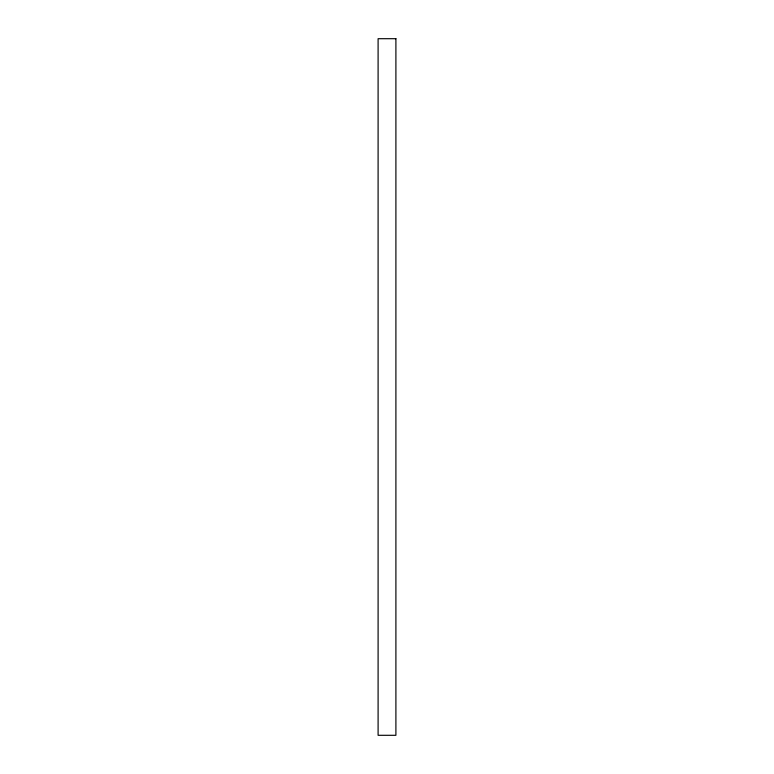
<?xml version="1.0" encoding="UTF-8"?>
<svg xmlns="http://www.w3.org/2000/svg" width="774" height="774" viewBox="0 0 774 774"><rect width="100%" height="100%" fill="white"/><g stroke="black" fill="none" stroke-linecap="round" stroke-linejoin="round"><path stroke-width="1.16" d="M395.901 38.7L378.099 38.7L378.099 735.3L395.901 735.3L395.901 38.7"/></g></svg>
